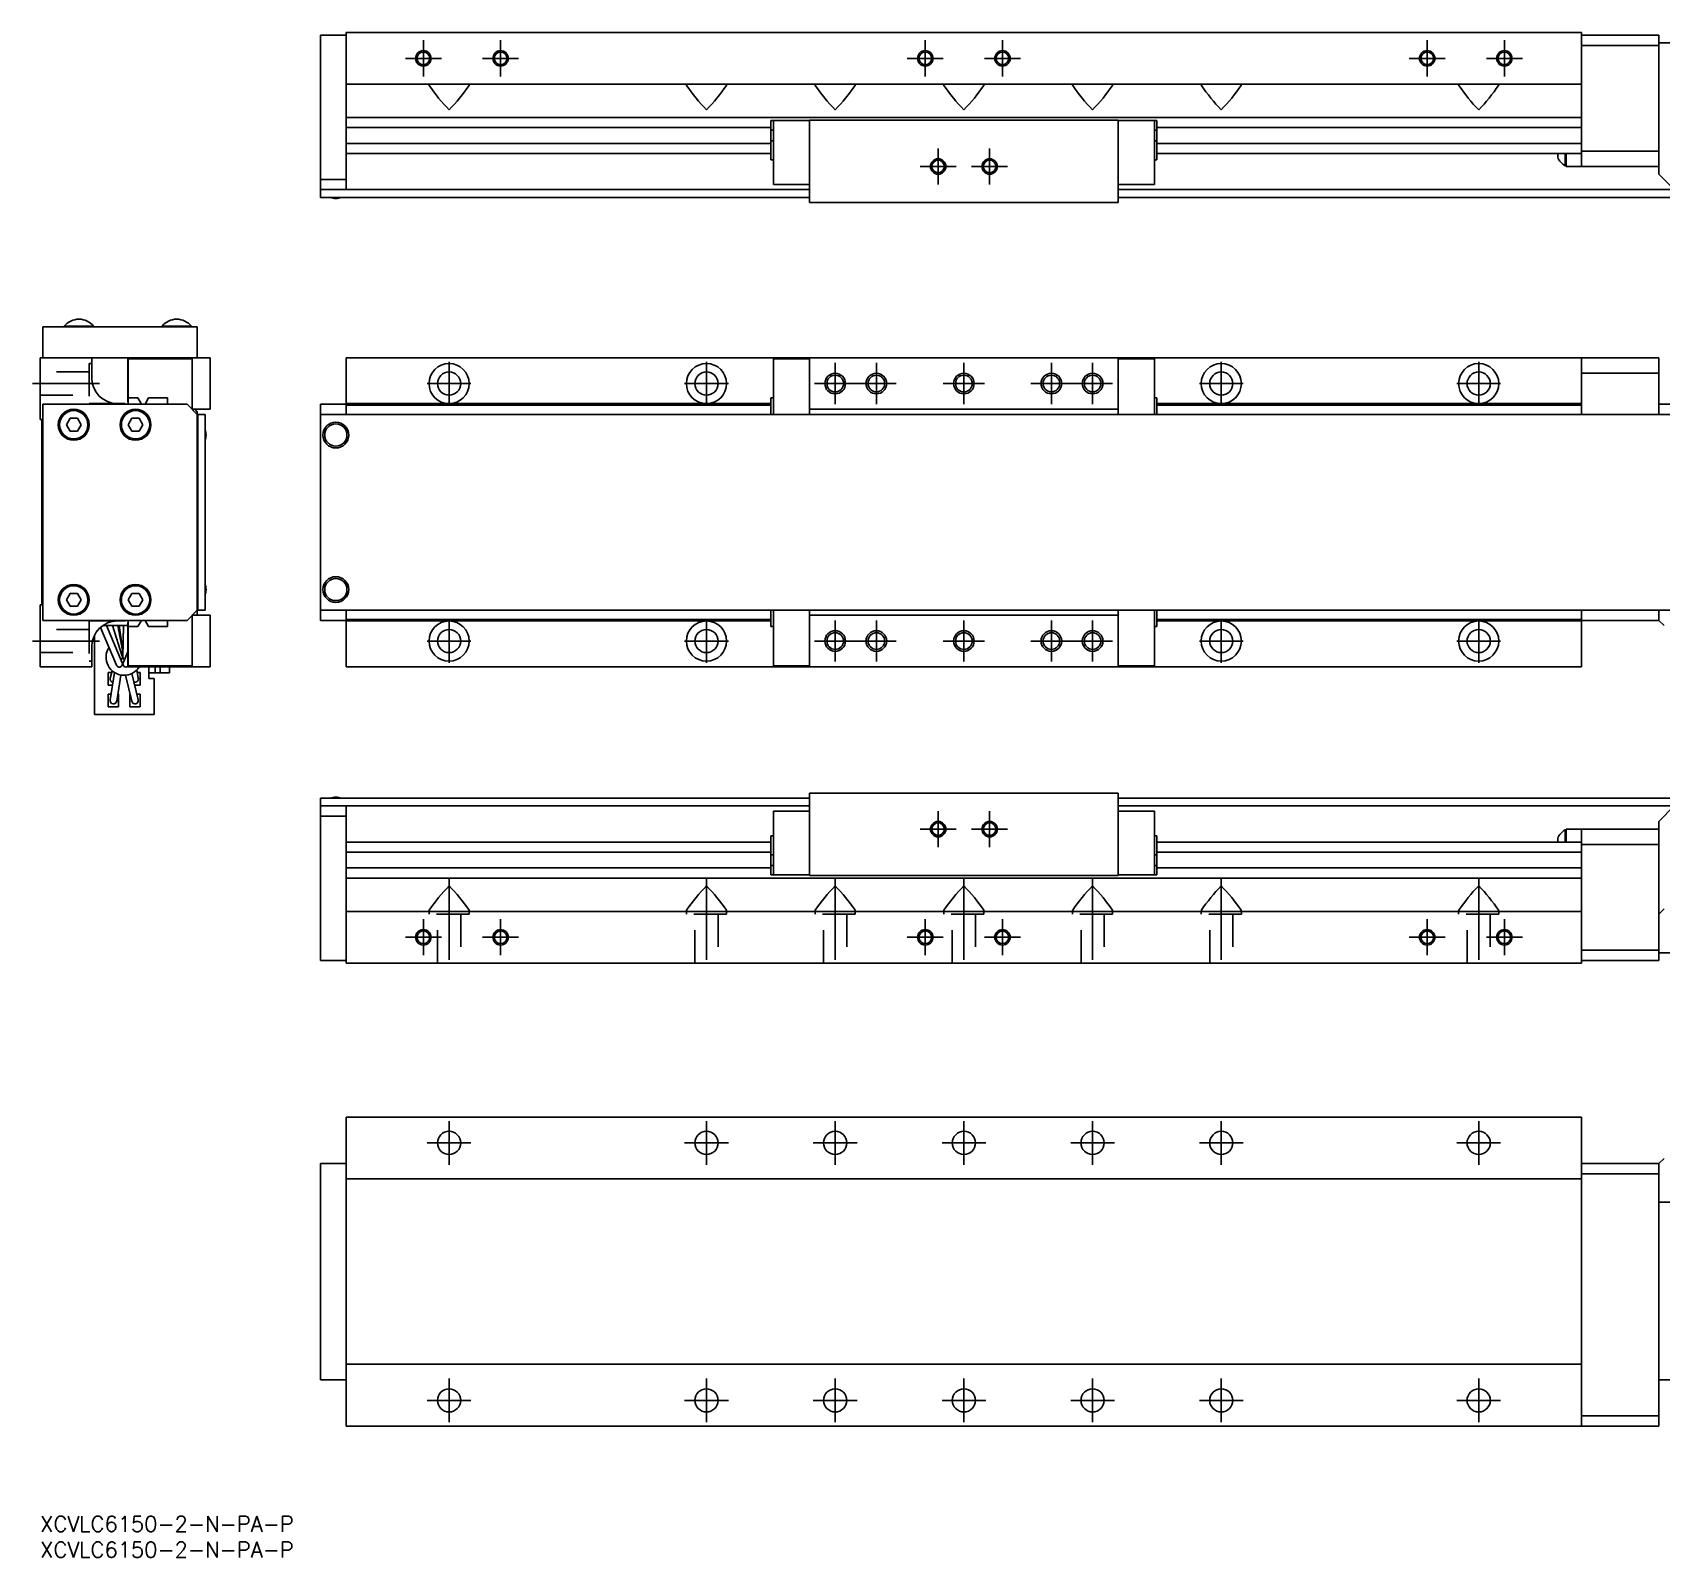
# Model space of a CAD drawing. Extents: x -2 to 507, y -8 to 288.
# Drawn here: x -1.5 to 314.9, y -8 to 288.1 of the extents above; entities that cross this region are included whole.
import ezdxf

# ---------------------------------------------------------------- set-up
doc = ezdxf.new("R2010")
doc.units = 0
doc.header["$LTSCALE"] = 0.5
doc.linetypes.add('CENTER', pattern=[50.8, 31.75, -6.35, 6.35, -6.35])
doc.linetypes.add('DASHED', pattern=[19.05, 12.7, -6.35])
for name, color, linetype in [('MSM_CENTER', 1, 'CENTER'), ('MSM_CONTINUOUS', 7, 'CONTINUOUS'), ('MSM_DASHED', 4, 'DASHED'), ('MSM_NARROW', 5, 'CONTINUOUS'), ('MSM_PART_NUMBER', 7, 'CONTINUOUS')]:
    doc.layers.add(name, color=color, linetype=linetype)
doc.styles.get("Standard").update_dxf_attribs({"font": 'txt.shx', "height": 3, "bigfont": 'bigfont.shx'})

msp = doc.modelspace()

# ---------------------------------------------------------------- linework, layer by layer
at = {"layer": 'MSM_CENTER'}
for p, q in [((74.41, 279.62), (74.41, 286.62)), ((89.41, 279.62), (89.41, 286.62)), ((171.91, 279.62), (171.91, 286.62)), ((186.91, 279.62), (186.91, 286.62)), ((269.41, 279.62), (269.41, 286.62)), ((284.41, 279.62), (284.41, 286.62)), ((70.91, 283.12), (77.91, 283.12)), ((85.91, 283.12), (92.91, 283.12)), ((168.41, 283.12), (175.41, 283.12)), ((183.41, 283.12), (190.41, 283.12)), ((272.91, 283.12), (265.91, 283.12)), ((287.91, 283.12), (280.91, 283.12)), ((174.41, 258.62), (174.41, 265.62)), ((184.41, 258.62), (184.41, 265.62)), ((170.91, 262.12), (177.91, 262.12)), ((180.91, 262.12), (187.91, 262.12)), ((79.41, 215.71), (79.41, 224.21)), ((129.41, 215.71), (129.41, 224.21)), ((154.41, 223.96), (154.41, 215.96)), ((162.41, 223.96), (162.41, 215.96)), ((179.41, 223.96), (179.41, 215.96)), ((196.41, 223.96), (196.41, 215.96)), ((204.41, 223.96), (204.41, 215.96)), ((229.41, 215.71), (229.41, 224.21)), ((279.41, 215.71), (279.41, 224.21)), ((-1.5, 219.96), (11.5, 219.96)), ((75.16, 219.96), (83.66, 219.96)), ((125.16, 219.96), (133.66, 219.96)), ((150.41, 219.96), (166.41, 219.96)), ((175.41, 219.96), (183.41, 219.96)), ((192.41, 219.96), (208.41, 219.96)), ((225.16, 219.96), (233.66, 219.96)), ((275.16, 219.96), (283.66, 219.96)), ((79.41, 165.71), (79.41, 174.21)), ((129.41, 165.71), (129.41, 174.21)), ((229.41, 165.71), (229.41, 174.21)), ((279.41, 165.71), (279.41, 174.21)), ((154.41, 173.96), (154.41, 165.96)), ((162.41, 173.96), (162.41, 165.96)), ((179.41, 173.96), (179.41, 165.96)), ((196.41, 173.96), (196.41, 165.96)), ((204.41, 173.96), (204.41, 165.96)), ((-1.5, 169.96), (11.5, 169.96)), ((75.16, 169.96), (83.66, 169.96)), ((125.16, 169.96), (133.66, 169.96)), ((150.41, 169.96), (166.41, 169.96)), ((175.41, 169.96), (183.41, 169.96)), ((192.41, 169.96), (208.41, 169.96)), ((225.16, 169.96), (233.66, 169.96)), ((275.16, 169.96), (283.66, 169.96)), ((174.41, 136.93), (174.41, 129.93)), ((184.41, 136.93), (184.41, 129.93)), ((170.91, 133.43), (177.91, 133.43)), ((180.91, 133.43), (187.91, 133.43)), ((79.41, 123.93), (79.41, 105.43)), ((129.41, 123.93), (129.41, 105.43)), ((154.41, 123.93), (154.41, 105.43)), ((179.41, 123.93), (179.41, 105.43)), ((204.41, 123.93), (204.41, 105.43)), ((229.41, 123.93), (229.41, 105.43)), ((279.41, 123.93), (279.41, 105.43)), ((74.41, 115.93), (74.41, 108.93)), ((89.41, 115.93), (89.41, 108.93)), ((171.91, 115.93), (171.91, 108.93)), ((186.91, 115.93), (186.91, 108.93)), ((269.41, 115.93), (269.41, 108.93)), ((284.41, 115.93), (284.41, 108.93)), ((70.91, 112.43), (77.91, 112.43)), ((85.91, 112.43), (92.91, 112.43)), ((168.41, 112.43), (175.41, 112.43)), ((183.41, 112.43), (190.41, 112.43)), ((272.91, 112.43), (265.91, 112.43)), ((287.91, 112.43), (280.91, 112.43)), ((79.41, 68.25), (79.41, 76.75)), ((129.41, 68.25), (129.41, 76.75)), ((154.41, 68.25), (154.41, 76.75)), ((179.41, 68.25), (179.41, 76.75)), ((204.41, 68.25), (204.41, 76.75)), ((229.41, 68.25), (229.41, 76.75)), ((279.41, 68.25), (279.41, 76.75)), ((75.16, 72.5), (83.66, 72.5)), ((125.16, 72.5), (133.66, 72.5)), ((150.16, 72.5), (158.66, 72.5)), ((175.16, 72.5), (183.66, 72.5)), ((200.16, 72.5), (208.66, 72.5)), ((225.16, 72.5), (233.66, 72.5)), ((275.16, 72.5), (283.66, 72.5)), ((79.41, 18.25), (79.41, 26.75)), ((129.41, 18.25), (129.41, 26.75)), ((154.41, 18.25), (154.41, 26.75)), ((179.41, 18.25), (179.41, 26.75)), ((204.41, 18.25), (204.41, 26.75)), ((229.41, 18.25), (229.41, 26.75)), ((279.41, 18.25), (279.41, 26.75)), ((75.16, 22.5), (83.66, 22.5)), ((125.16, 22.5), (133.66, 22.5)), ((150.16, 22.5), (158.66, 22.5)), ((175.16, 22.5), (183.66, 22.5)), ((200.16, 22.5), (208.66, 22.5)), ((225.16, 22.5), (233.66, 22.5)), ((275.16, 22.5), (283.66, 22.5))]:
    msp.add_line(p, q, dxfattribs=at)
at = {"layer": 'MSM_CONTINUOUS'}
for p, q in [((59.41, 288.12), (299.41, 288.12)), ((59.41, 288.12), (59.41, 257.62)), ((299.41, 288.12), (299.41, 262.12)), ((54.41, 287.62), (54.41, 257.62)), ((54.41, 287.62), (59.41, 287.62)), ((314.41, 287.62), (299.41, 287.62)), ((314.41, 285.62), (299.41, 285.62)), ((314.41, 287.62), (314.41, 260.62)), ((318.91, 286.12), (314.41, 286.12)), ((59.41, 278.12), (299.41, 278.12)), ((75.51, 278), (75.67, 278.12)), ((83.31, 278), (83.15, 278.12)), ((125.51, 278), (125.67, 278.12)), ((133.31, 278), (133.15, 278.12)), ((150.51, 278), (150.67, 278.12)), ((158.31, 278), (158.15, 278.12)), ((175.51, 278), (175.67, 278.12)), ((183.31, 278), (183.15, 278.12)), ((200.51, 278), (200.67, 278.12)), ((208.31, 278), (208.15, 278.12)), ((225.51, 278), (225.67, 278.12)), ((233.31, 278), (233.15, 278.12)), ((275.51, 278), (275.67, 278.12)), ((283.31, 278), (283.15, 278.12)), ((59.41, 271.62), (299.41, 271.62)), ((59.41, 269.66), (141.91, 269.66)), ((141.91, 263.42), (141.91, 271.02)), ((149.41, 271.02), (141.91, 271.02)), ((142.41, 269.15), (141.91, 269.15)), ((142.41, 271.02), (142.41, 258.62)), ((149.41, 271.12), (149.41, 255.12)), ((209.41, 271.12), (149.41, 271.12)), ((209.41, 271.12), (209.41, 255.12)), ((216.91, 271.02), (209.41, 271.02)), ((216.41, 271.02), (216.41, 258.62)), ((216.41, 269.15), (216.91, 269.15)), ((216.91, 263.42), (216.91, 271.02)), ((216.91, 269.66), (299.41, 269.66)), ((59.41, 266.59), (141.91, 266.59)), ((142.41, 267.1), (141.91, 267.1)), ((216.41, 267.1), (216.91, 267.1)), ((216.91, 266.59), (299.41, 266.59)), ((59.41, 264.62), (141.91, 264.62)), ((142.41, 263.42), (141.91, 263.42)), ((216.41, 263.42), (216.91, 263.42)), ((216.91, 264.62), (299.41, 264.62)), ((294.76, 264.62), (294.76, 263.91)), ((296.21, 264.62), (296.21, 262.26)), ((296.41, 264.62), (296.41, 262.12)), ((314.41, 265.12), (299.41, 265.12)), ((54.41, 259.62), (59.41, 259.62)), ((296.21, 262.26), (296.41, 262.26)), ((296.41, 262.12), (314.41, 262.12)), ((317.41, 257.62), (314.41, 260.62)), ((54.41, 257.62), (149.41, 257.62)), ((54.41, 257.52), (54.51, 257.62)), ((54.41, 256.12), (54.41, 257.52)), ((142.41, 258.62), (149.41, 258.62)), ((216.41, 258.62), (209.41, 258.62)), ((209.41, 257.62), (347.91, 257.62)), ((149.41, 256.12), (54.41, 256.12)), ((209.41, 255.12), (149.41, 255.12)), ((339.41, 256.12), (209.41, 256.12)), ((4.65, 231.12), (10.35, 231.12)), ((4.65, 231.12), (4.65, 230.96)), ((10.35, 230.96), (10.35, 231.12)), ((23.65, 231.12), (29.35, 231.12)), ((23.65, 231.12), (23.65, 230.96)), ((29.35, 230.96), (29.35, 231.12)), ((0.5, 224.96), (0.5, 230.96)), ((30.5, 230.96), (0.5, 230.96)), ((30.5, 224.96), (30.5, 230.96)), ((0, 212.96), (0, 224.96)), ((0, 224.96), (33, 224.96)), ((10, 224.96), (10, 221.06)), ((17, 216.36), (17, 224.96)), ((17.1, 215.96), (17.1, 224.76)), ((17.1, 224.76), (29.5, 224.76)), ((29.5, 224.76), (29.5, 214.96)), ((33, 224.96), (33, 214.96)), ((59.41, 224.96), (59.41, 213.96)), ((59.41, 224.96), (314.41, 224.96)), ((142.41, 224.76), (149.41, 224.76)), ((142.41, 224.76), (142.41, 213.96)), ((149.41, 224.96), (149.41, 213.96)), ((209.41, 224.96), (209.41, 213.96)), ((216.41, 224.76), (209.41, 224.76)), ((216.41, 224.76), (216.41, 213.96)), ((299.41, 224.96), (299.41, 213.96)), ((314.41, 213.96), (314.41, 224.96)), ((314.41, 221.96), (299.41, 221.96)), ((0.5, 173.96), (0.5, 215.96)), ((0.5, 215.96), (28.5, 215.96)), ((15, 216.06), (16.5, 216.06)), ((16.5, 216.06), (16.5, 215.96)), ((17.1, 216.36), (17, 216.36)), ((18.97, 217.16), (17.1, 217.16)), ((19.66, 215.97), (18.97, 217.16)), ((21.03, 217.16), (20.34, 215.97)), ((24.7, 217.16), (21.03, 217.16)), ((24.7, 215.96), (24.7, 217.16)), ((28.5, 215.96), (30.5, 213.96)), ((54.41, 215.96), (54.41, 173.96)), ((54.41, 215.96), (59.41, 215.96)), ((59.41, 216.06), (141.91, 216.06)), ((59.41, 215.76), (141.91, 215.76)), ((141.91, 213.96), (141.91, 217.16)), ((142.41, 217.16), (141.91, 217.16)), ((216.41, 217.16), (216.91, 217.16)), ((216.91, 213.96), (216.91, 217.16)), ((216.91, 216.06), (299.41, 216.06)), ((216.91, 215.76), (299.41, 215.76)), ((339.41, 215.96), (314.41, 215.96)), ((0.3, 212.96), (0, 212.96)), ((0.3, 176.96), (0.3, 212.96)), ((5.06, 211.96), (5.78, 213.21)), ((5.78, 213.21), (7.22, 213.21)), ((7.22, 213.21), (7.94, 211.96)), ((17.06, 211.96), (17.78, 213.21)), ((17.78, 213.21), (19.22, 213.21)), ((19.22, 213.21), (19.94, 211.96)), ((29.7, 214.96), (29.7, 214.76)), ((33, 214.96), (29.7, 214.96)), ((30.5, 214.46), (30, 214.96)), ((30.5, 174.96), (30.5, 214.46)), ((32, 213.96), (30.5, 213.96)), ((30.6, 175.96), (30.6, 213.96)), ((32, 175.96), (32, 213.96)), ((345.41, 213.96), (54.41, 213.96)), ((209.41, 214.96), (149.41, 214.96)), ((5.78, 210.71), (5.06, 211.96)), ((7.22, 210.71), (5.78, 210.71)), ((7.94, 211.96), (7.22, 210.71)), ((17.78, 210.71), (17.06, 211.96)), ((19.22, 210.71), (17.78, 210.71)), ((19.94, 211.96), (19.22, 210.71)), ((5.06, 177.96), (5.78, 179.21)), ((5.78, 176.71), (5.06, 177.96)), ((5.78, 179.21), (7.22, 179.21)), ((7.22, 179.21), (7.94, 177.96)), ((7.94, 177.96), (7.22, 176.71)), ((17.06, 177.96), (17.78, 179.21)), ((17.78, 176.71), (17.06, 177.96)), ((17.78, 179.21), (19.22, 179.21)), ((19.22, 179.21), (19.94, 177.96)), ((19.94, 177.96), (19.22, 176.71)), ((0, 176.96), (0.3, 176.96)), ((0, 164.96), (0, 176.96)), ((7.22, 176.71), (5.78, 176.71)), ((19.22, 176.71), (17.78, 176.71)), ((30.5, 175.96), (28.5, 173.96)), ((29.5, 174.96), (29.5, 165.16)), ((29.7, 175.16), (29.7, 174.96)), ((29.7, 174.96), (33, 174.96)), ((32, 175.96), (30.5, 175.96)), ((33, 174.96), (33, 164.96)), ((339.41, 175.96), (54.41, 175.96)), ((59.41, 175.96), (59.41, 164.96)), ((59.41, 174.16), (141.91, 174.16)), ((141.91, 172.76), (141.91, 175.96)), ((142.41, 175.96), (142.41, 165.16)), ((149.41, 175.96), (149.41, 164.96)), ((209.41, 174.96), (149.41, 174.96)), ((209.41, 175.96), (209.41, 164.96)), ((216.41, 175.96), (216.41, 165.16)), ((216.91, 172.76), (216.91, 175.96)), ((216.91, 174.16), (299.41, 174.16)), ((299.41, 175.96), (299.41, 164.96)), ((314.41, 173.96), (314.41, 175.96)), ((28.5, 173.96), (0.5, 173.96)), ((10.5, 171.04), (10.5, 155.71)), ((11.69, 172.6), (14.8, 165.28)), ((17, 172.96), (12.14, 172.96)), ((12.14, 172.96), (12.14, 172.96)), ((15.9, 165.75), (12.84, 172.96)), ((15.92, 167), (14.01, 172.96)), ((16.5, 173.86), (15, 173.86)), ((15.94, 168.22), (15.03, 172.96)), ((15.17, 172.26), (15.2, 172.26)), ((15.2, 172.26), (15.2, 172.07)), ((15.34, 172.96), (16.06, 168.03)), ((16.18, 172.96), (16.05, 166.82)), ((16.5, 173.96), (16.5, 173.86)), ((17, 164.96), (17, 173.56)), ((17, 173.56), (17.1, 173.56)), ((17.1, 165.16), (17.1, 173.96)), ((17.1, 172.76), (18.97, 172.76)), ((18.97, 172.76), (19.66, 173.96)), ((20.34, 173.96), (21.03, 172.76)), ((21.03, 172.76), (24.7, 172.76)), ((24.7, 172.76), (24.7, 173.96)), ((54.41, 173.96), (59.41, 173.96)), ((59.41, 173.86), (141.91, 173.86)), ((142.41, 172.76), (141.91, 172.76)), ((216.41, 172.76), (216.91, 172.76)), ((216.91, 173.86), (299.41, 173.86)), ((314.41, 173.96), (299.41, 173.96)), ((314.41, 173.96), (315.41, 172.96)), ((10, 168.86), (10, 164.96)), ((17, 167.87), (16.1, 165.75)), ((10, 164.96), (0, 164.96)), ((33, 164.96), (17, 164.96)), ((29.5, 165.16), (17.1, 165.16)), ((21.1, 164.96), (21.1, 162.71)), ((22.3, 164.96), (22.3, 163.81)), ((23.3, 164.96), (23.3, 163.81)), ((25.1, 164.96), (25.1, 163.81)), ((59.41, 164.96), (299.41, 164.96)), ((142.41, 165.16), (149.41, 165.16)), ((216.41, 165.16), (209.41, 165.16)), ((13.2, 161.36), (13.2, 163.86)), ((13.2, 163.86), (13.87, 163.86)), ((14.42, 163.84), (13.56, 158.52)), ((13.96, 164.18), (13.57, 162.78)), ((14.84, 158.31), (15.66, 163.36)), ((16.52, 163.32), (17.77, 158.26)), ((19.03, 158.57), (17.78, 163.65)), ((19.04, 162.73), (18.74, 164.34)), ((18.83, 163.86), (19.4, 163.86)), ((19.4, 163.86), (19.4, 161.36)), ((21.1, 163.81), (23.3, 163.81)), ((21.1, 162.71), (22.1, 162.71)), ((22.1, 155.71), (22.1, 162.71)), ((23.3, 163.81), (25.1, 163.81)), ((14.02, 161.36), (13.2, 161.36)), ((13.2, 159.66), (13.75, 159.66)), ((13.2, 157.16), (13.2, 159.66)), ((15.06, 159.66), (15.2, 159.66)), ((15.2, 159.66), (15.2, 157.16)), ((17.4, 159.66), (17.42, 159.66)), ((17.4, 157.16), (17.4, 159.66)), ((19.4, 161.36), (18.34, 161.36)), ((18.76, 159.66), (19.4, 159.66)), ((19.4, 159.66), (19.4, 157.16)), ((22.1, 155.71), (10.5, 155.71)), ((15.2, 157.16), (13.2, 157.16)), ((19.4, 157.16), (17.4, 157.16)), ((149.41, 139.43), (54.41, 139.43)), ((54.41, 139.43), (54.41, 138.03)), ((209.41, 140.43), (149.41, 140.43)), ((149.41, 140.43), (149.41, 124.43)), ((209.41, 140.43), (209.41, 124.43)), ((339.41, 139.43), (209.41, 139.43)), ((54.41, 138.03), (54.51, 137.93)), ((54.41, 137.93), (54.41, 107.93)), ((54.41, 137.93), (149.41, 137.93)), ((59.41, 137.93), (59.41, 107.43)), ((142.41, 136.93), (149.41, 136.93)), ((142.41, 136.93), (142.41, 124.53)), ((209.41, 137.93), (347.91, 137.93)), ((216.41, 136.93), (209.41, 136.93)), ((216.41, 136.93), (216.41, 124.53)), ((314.41, 134.93), (317.41, 137.93)), ((54.41, 135.93), (59.41, 135.93)), ((296.21, 133.29), (296.21, 130.93)), ((296.41, 133.29), (296.21, 133.29)), ((314.41, 133.43), (296.41, 133.43)), ((296.41, 133.43), (296.41, 130.93)), ((299.41, 133.43), (299.41, 107.43)), ((314.41, 134.93), (314.41, 107.93)), ((59.41, 130.93), (141.91, 130.93)), ((142.41, 132.13), (141.91, 132.13)), ((141.91, 124.53), (141.91, 132.13)), ((216.41, 132.13), (216.91, 132.13)), ((216.91, 124.53), (216.91, 132.13)), ((216.91, 130.93), (299.41, 130.93)), ((294.76, 131.64), (294.76, 130.93)), ((314.41, 130.43), (299.41, 130.43)), ((59.41, 128.97), (141.91, 128.97)), ((142.41, 128.45), (141.91, 128.45)), ((216.41, 128.45), (216.91, 128.45)), ((216.91, 128.97), (299.41, 128.97)), ((59.41, 125.89), (141.91, 125.89)), ((59.41, 123.93), (299.41, 123.93)), ((142.41, 126.4), (141.91, 126.4)), ((149.41, 124.53), (141.91, 124.53)), ((209.41, 124.43), (149.41, 124.43)), ((216.91, 124.53), (209.41, 124.53)), ((216.41, 126.4), (216.91, 126.4)), ((216.91, 125.89), (299.41, 125.89)), ((59.41, 117.43), (299.41, 117.43)), ((75.51, 117.55), (75.67, 117.43)), ((83.31, 117.55), (83.15, 117.43)), ((125.51, 117.55), (125.67, 117.43)), ((133.31, 117.55), (133.15, 117.43)), ((150.51, 117.55), (150.67, 117.43)), ((158.31, 117.55), (158.15, 117.43)), ((175.51, 117.55), (175.67, 117.43)), ((183.31, 117.55), (183.15, 117.43)), ((200.51, 117.55), (200.67, 117.43)), ((208.31, 117.55), (208.15, 117.43)), ((225.51, 117.55), (225.67, 117.43)), ((233.31, 117.55), (233.15, 117.43)), ((275.51, 117.55), (275.67, 117.43)), ((283.31, 117.55), (283.15, 117.43)), ((314.41, 116.93), (315.41, 117.93)), ((54.41, 107.93), (59.41, 107.93)), ((314.41, 109.93), (299.41, 109.93)), ((314.41, 107.93), (299.41, 107.93)), ((339.31, 109.43), (314.41, 109.43)), ((59.41, 107.43), (299.41, 107.43)), ((59.41, 77.5), (299.41, 77.5)), ((59.41, 77.5), (59.41, 17.5)), ((299.41, 77.5), (299.41, 17.5)), ((54.41, 68.5), (54.41, 26.5)), ((54.41, 68.5), (59.41, 68.5)), ((314.41, 68.5), (299.41, 68.5)), ((314.41, 66.5), (299.41, 66.5)), ((314.41, 68.5), (315.41, 69.5)), ((314.41, 68.5), (314.41, 17.5)), ((59.41, 65.5), (299.41, 65.5)), ((339.31, 61), (314.41, 61)), ((59.41, 29.5), (299.41, 29.5)), ((54.41, 26.5), (59.41, 26.5)), ((339.41, 26.5), (314.41, 26.5)), ((314.41, 19.5), (299.41, 19.5)), ((59.41, 17.5), (314.41, 17.5))]:
    msp.add_line(p, q, dxfattribs=at)
for centre, radius in [((74.41, 283.12), 1.23), ((89.41, 283.12), 1.23), ((171.91, 283.12), 1.23), ((186.91, 283.12), 1.23), ((269.41, 283.12), 1.23), ((284.41, 283.12), 1.23), ((79.41, 219.96), 3.9), ((129.41, 219.96), 3.9), ((154.41, 219.96), 1.62), ((162.41, 219.96), 1.62), ((179.41, 219.96), 1.62), ((196.41, 219.96), 1.62), ((204.41, 219.96), 1.62), ((229.41, 219.96), 3.9), ((279.41, 219.96), 3.9), ((79.41, 169.96), 3.9), ((129.41, 169.96), 3.9), ((154.41, 169.96), 1.62), ((162.41, 169.96), 1.62), ((179.41, 169.96), 1.62), ((196.41, 169.96), 1.62), ((204.41, 169.96), 1.62), ((229.41, 169.96), 3.9), ((279.41, 169.96), 3.9), ((174.41, 133.43), 1.23), ((184.41, 133.43), 1.23), ((74.41, 112.43), 1.23), ((89.41, 112.43), 1.23), ((171.91, 112.43), 1.23), ((186.91, 112.43), 1.23), ((269.41, 112.43), 1.23), ((284.41, 112.43), 1.23), ((79.41, 72.5), 2.25), ((129.41, 72.5), 2.25), ((154.41, 72.5), 2.25), ((179.41, 72.5), 2.25), ((204.41, 72.5), 2.25), ((229.41, 72.5), 2.25), ((279.41, 72.5), 2.25), ((79.41, 22.5), 2.25), ((129.41, 22.5), 2.25), ((154.41, 22.5), 2.25), ((179.41, 22.5), 2.25), ((204.41, 22.5), 2.25), ((229.41, 22.5), 2.25), ((279.41, 22.5), 2.25)]:
    msp.add_circle(centre, radius, dxfattribs=at)
at = {"layer": 'MSM_CONTINUOUS', "extrusion": (0, 0, -1)}
for centre, radius in [((-174.41, 262.12), 1.23), ((-184.41, 262.12), 1.23), ((-79.41, 219.96), 2.25), ((-129.41, 219.96), 2.25), ((-229.41, 219.96), 2.25), ((-279.41, 219.96), 2.25), ((-6.5, 211.96), 3), ((-6.5, 211.96), 2.75), ((-18.5, 211.96), 3), ((-18.5, 211.96), 2.75), ((-57.41, 209.96), 2.5), ((-57.41, 209.96), 2.15), ((-6.5, 177.96), 3), ((-6.5, 177.96), 2.75), ((-18.5, 177.96), 3), ((-18.5, 177.96), 2.75), ((-57.41, 179.96), 2.5), ((-57.41, 179.96), 2.15), ((-79.41, 169.96), 2.25), ((-129.41, 169.96), 2.25), ((-229.41, 169.96), 2.25), ((-279.41, 169.96), 2.25)]:
    msp.add_circle(centre, radius, dxfattribs=at)
at = {"layer": 'MSM_CONTINUOUS'}
for centre, radius, start, end in [((75.86, 278.01), 0.353, 181.1963, 204.3383), ((105.66, 298.5), 36.51, 214.4176, 224.0302), ((53.16, 298.5), 36.51, 315.9698, 325.5824), ((82.96, 278.01), 0.353, 335.6617, 358.8037), ((125.86, 278.01), 0.353, 181.1963, 204.3383), ((155.66, 298.5), 36.51, 214.4176, 224.0302), ((103.16, 298.5), 36.51, 315.9698, 325.5824), ((132.96, 278.01), 0.353, 335.6617, 358.8037), ((150.86, 278.01), 0.353, 181.1963, 204.3383), ((180.66, 298.5), 36.51, 214.4176, 224.0302), ((128.16, 298.5), 36.51, 315.9698, 325.5824), ((157.96, 278.01), 0.353, 335.6617, 358.8037), ((175.86, 278.01), 0.353, 181.1963, 204.3383), ((205.66, 298.5), 36.51, 214.4176, 224.0302), ((153.16, 298.5), 36.51, 315.9698, 325.5824), ((182.96, 278.01), 0.353, 335.6617, 358.8037), ((200.86, 278.01), 0.353, 181.1963, 204.3383), ((230.66, 298.5), 36.51, 214.4176, 224.0302), ((178.16, 298.5), 36.51, 315.9698, 325.5824), ((207.96, 278.01), 0.353, 335.6617, 358.8037), ((225.86, 278.01), 0.353, 181.1963, 204.3383), ((255.66, 298.5), 36.51, 214.4176, 224.0302), ((203.16, 298.5), 36.51, 315.9698, 325.5824), ((232.96, 278.01), 0.353, 335.6617, 358.8037), ((275.86, 278.01), 0.353, 181.1963, 204.3383), ((305.66, 298.5), 36.51, 214.4176, 224.0302), ((253.16, 298.5), 36.51, 315.9698, 325.5824), ((282.96, 278.01), 0.353, 335.6617, 358.8037), ((297.78, 265.11), 3.25, 201.5574, 241.0598), ((57.4, 258.92), 3, 248.96, 270), ((57.42, 258.92), 3, 270, 291.04), ((7.5, 228.76), 3.7, 90, 140.3692), ((7.5, 228.76), 3.7, 39.6308, 90), ((26.5, 228.76), 3.7, 90, 140.3692), ((26.5, 228.76), 3.7, 39.6308, 90), ((29.2, 209.95), 3, 338.96, 0), ((29.2, 179.95), 3, 338.96, 0), ((16.27, 166.81), 3.5, 146.9255, 328.091), ((16.27, 166.81), 3.5, 98.8136, 101.7675), ((14.2, 162.61), 0.65, 164.7083, 262.6272), ((18.4, 162.61), 0.65, 250.6467, 10.4507), ((14.2, 158.41), 0.65, 170.8127, 350.8127), ((18.4, 158.41), 0.65, 193.8589, 13.8589), ((57.4, 136.63), 3, 90, 111.04), ((57.42, 136.63), 3, 68.96, 90), ((297.78, 130.45), 3.25, 118.9402, 158.4426), ((105.66, 97.05), 36.51, 135.9698, 145.5824), ((53.16, 97.05), 36.51, 34.4176, 44.0302), ((155.66, 97.05), 36.51, 135.9698, 145.5824), ((103.16, 97.05), 36.51, 34.4176, 44.0302), ((180.66, 97.05), 36.51, 135.9698, 145.5824), ((128.16, 97.05), 36.51, 34.4176, 44.0302), ((205.66, 97.05), 36.51, 135.9698, 145.5824), ((153.16, 97.05), 36.51, 34.4176, 44.0302), ((230.66, 97.05), 36.51, 135.9698, 145.5824), ((178.16, 97.05), 36.51, 34.4176, 44.0302), ((255.66, 97.05), 36.51, 135.9698, 145.5824), ((203.16, 97.05), 36.51, 34.4176, 44.0302), ((305.66, 97.05), 36.51, 135.9698, 145.5824), ((253.16, 97.05), 36.51, 34.4176, 44.0302), ((75.86, 117.54), 0.353, 155.6617, 178.8037), ((82.96, 117.54), 0.353, 1.1963, 24.3383), ((125.86, 117.54), 0.353, 155.6617, 178.8037), ((132.96, 117.54), 0.353, 1.1963, 24.3383), ((150.86, 117.54), 0.353, 155.6617, 178.8037), ((157.96, 117.54), 0.353, 1.1963, 24.3383), ((175.86, 117.54), 0.353, 155.6617, 178.8037), ((182.96, 117.54), 0.353, 1.1963, 24.3383), ((200.86, 117.54), 0.353, 155.6617, 178.8037), ((207.96, 117.54), 0.353, 1.1963, 24.3383), ((225.86, 117.54), 0.353, 155.6617, 178.8037), ((232.96, 117.54), 0.353, 1.1963, 24.3383), ((275.86, 117.54), 0.353, 155.6617, 178.8037), ((282.96, 117.54), 0.353, 1.1963, 24.3383)]:
    msp.add_arc(centre, radius, start, end, dxfattribs=at)
at = {"layer": 'MSM_CONTINUOUS', "extrusion": (0, 0, -1)}
for centre, radius, start, end in [((-15, 221.06), 5, 270, 0), ((-29.2, 209.97), 3, 159.0034, 180.1444), ((-29.2, 179.97), 3, 159.0034, 180.1444), ((-15, 168.86), 5, 0, 90), ((-15.35, 168.11), 0.6, 169.1542, 232.4513), ((-16.65, 168.11), 0.6, 343.9147, 351.7575), ((-15.35, 165.51), 0.6, 156.9836, 336.9836), ((-15.35, 166.81), 0.6, 162.212, 238.1917), ((-16.65, 165.51), 0.6, 234.3147, 23.0164), ((-16.65, 166.81), 0.6, 301.8083, 1.1935)]:
    msp.add_arc(centre, radius, start, end, dxfattribs=at)
at = {"layer": 'MSM_DASHED'}
for p, q in [((9.5, 222.21), (0, 222.21)), ((9.5, 223.86), (9.5, 216.06)), ((10, 223.86), (9.5, 223.86)), ((0, 217.71), (9.5, 217.71)), ((9.5, 216.06), (15, 216.06)), ((9.5, 172.21), (0, 172.21)), ((9.5, 173.86), (9.5, 166.06)), ((15, 173.86), (9.5, 173.86)), ((0, 167.71), (9.5, 167.71)), ((9.5, 166.06), (10, 166.06)), ((75.51, 117.55), (75.51, 116.93)), ((83.31, 117.55), (83.31, 116.93)), ((125.51, 117.55), (125.51, 116.93)), ((133.31, 117.55), (133.31, 116.93)), ((150.51, 117.55), (150.51, 116.93)), ((158.31, 117.55), (158.31, 116.93)), ((175.51, 117.55), (175.51, 116.93)), ((183.31, 117.55), (183.31, 116.93)), ((200.51, 117.55), (200.51, 116.93)), ((208.31, 117.55), (208.31, 116.93)), ((225.51, 117.55), (225.51, 116.93)), ((233.31, 117.55), (233.31, 116.93)), ((275.51, 117.55), (275.51, 116.93)), ((283.31, 117.55), (283.31, 116.93)), ((83.31, 116.93), (75.51, 116.93)), ((77.16, 107.43), (77.16, 116.93)), ((81.66, 116.93), (81.66, 107.43)), ((133.31, 116.93), (125.51, 116.93)), ((127.16, 107.43), (127.16, 116.93)), ((131.66, 116.93), (131.66, 107.43)), ((158.31, 116.93), (150.51, 116.93)), ((152.16, 107.43), (152.16, 116.93)), ((156.66, 116.93), (156.66, 107.43)), ((183.31, 116.93), (175.51, 116.93)), ((177.16, 107.43), (177.16, 116.93)), ((181.66, 116.93), (181.66, 107.43)), ((208.31, 116.93), (200.51, 116.93)), ((202.16, 107.43), (202.16, 116.93)), ((206.66, 116.93), (206.66, 107.43)), ((233.31, 116.93), (225.51, 116.93)), ((227.16, 107.43), (227.16, 116.93)), ((231.66, 116.93), (231.66, 107.43)), ((283.31, 116.93), (275.51, 116.93)), ((277.16, 107.43), (277.16, 116.93)), ((281.66, 116.93), (281.66, 107.43))]:
    msp.add_line(p, q, dxfattribs=at)
at = {"layer": 'MSM_NARROW'}
for centre, radius in [((74.41, 283.12), 1.5), ((89.41, 283.12), 1.5), ((171.91, 283.12), 1.5), ((186.91, 283.12), 1.5), ((269.41, 283.12), 1.5), ((284.41, 283.12), 1.5), ((154.41, 219.96), 2), ((162.41, 219.96), 2), ((179.41, 219.96), 2), ((196.41, 219.96), 2), ((204.41, 219.96), 2), ((154.41, 169.96), 2), ((162.41, 169.96), 2), ((179.41, 169.96), 2), ((196.41, 169.96), 2), ((204.41, 169.96), 2), ((174.41, 133.43), 1.5), ((184.41, 133.43), 1.5), ((74.41, 112.43), 1.5), ((89.41, 112.43), 1.5), ((171.91, 112.43), 1.5), ((186.91, 112.43), 1.5), ((269.41, 112.43), 1.5), ((284.41, 112.43), 1.5)]:
    msp.add_circle(centre, radius, dxfattribs=at)
at = {"layer": 'MSM_NARROW', "extrusion": (0, 0, -1)}
for centre in [(-174.41, 262.12), (-184.41, 262.12)]:
    msp.add_circle(centre, 1.5, dxfattribs=at)

# ---------------------------------------------------------------- texts
at = {"layer": 'MSM_PART_NUMBER'}
for p in [(0, -3), (0, -8)]:
    msp.add_text('XCVLC6150-2-N-PA-P', height=3, dxfattribs=at).set_placement(p)

doc.saveas('drawing.dxf')
